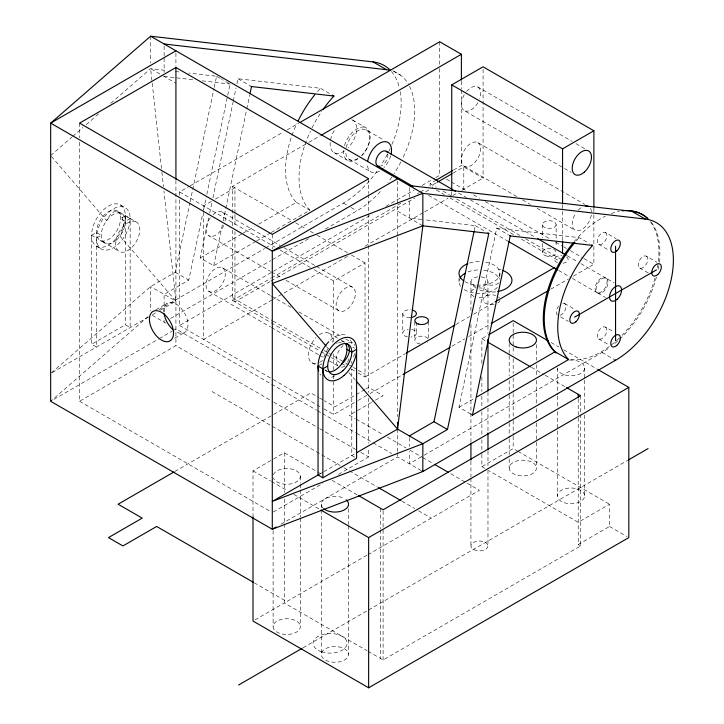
<?xml version="1.0" encoding="UTF-8"?>
<svg xmlns="http://www.w3.org/2000/svg" width="724" height="724" viewBox="0 0 724 724"><rect width="100%" height="100%" fill="white"/><g stroke="black" fill="none" stroke-linecap="round" stroke-linejoin="round"><path stroke-width="0.54" stroke-dasharray="3.62 2.71" d="M148.52 316.976L50.662 373.475L150.628 286.55L175.262 272.333L189.887 202.892M190.104 201.869L213.996 88.518M214.204 87.495L216.576 76.264L188.756 73.052M164.122 311.718L164.122 294.333L188.747 280.116L202.738 213.743M203.598 209.661L205.96 198.421M206.82 194.34L227.481 96.31M227.698 95.287L230.06 84.056L225.852 81.622M255.807 241.409L213.743 265.69L200.258 257.898L209.046 216.159M209.698 213.109L212.051 201.915M212.91 197.842L233.074 102.156M233.291 101.134L236.078 87.903M236.938 83.83L238.006 78.744L320.433 88.274L330.551 94.12M213.743 265.69L222.54 223.951M223.182 220.901L246.567 109.948M246.775 108.926L249.78 94.672M474.22 230.748L475.297 225.635L425.839 219.924M470.781 414.083L458.98 407.268L496.727 228.114L579.164 237.644L589.282 243.49M50.662 155.57L71.839 137.153M72.69 136.411L82.853 127.578M86.246 124.628L99.794 112.844M110.808 103.26L150.628 68.644L167.117 70.545M148.085 316.578L50.662 401.286L158.312 339.14M91.613 235.309L96.428 232.531L101.251 235.309L96.428 238.096L91.613 235.309L91.613 344.271L96.428 347.049L96.428 238.096M130.157 218.621L125.333 215.843L120.519 218.621L125.333 221.408L130.157 218.621L130.157 327.574L125.333 324.795L91.613 344.271M179.543 195.335L179.543 191.969L189.317 186.321M190.294 185.76L283.211 132.112M287.129 129.858L298.867 123.08M232.54 225.743L232.54 186.412L307.845 142.936M308.822 142.366L320.56 135.587M211.453 201.363L203.625 205.878L203.625 210.367M215.372 199.1L234.947 187.797L234.947 213.652M200.258 257.898L242.314 233.617M243.173 233.119L254.332 226.675M258.622 224.205L296.387 202.394A81.767 47.205 -60 0 1 296.885 123.442M256.658 240.911L270.396 232.983M271.256 232.485L309.881 210.186A81.767 47.205 -60 0 1 310.379 131.225M155.841 309.763L167.407 303.084M158.972 309.546L264.595 248.567M265.518 248.033L343.348 203.1A81.767 47.205 -60 0 0 378.353 169.271M152.438 314.714L156.357 312.451M160.266 310.189L175.923 301.148L163.95 191.073M170.611 318.406L270.667 260.64M272.523 259.563L308.659 238.703M325.338 229.074L356.841 210.892A81.767 47.205 -60 0 0 381.485 190.285M179.543 199.824L179.543 325.492L272.459 271.844M273.437 271.283L372.217 214.25M385.91 206.34L414.273 189.969M422.101 185.453L434.816 178.104M435.794 177.543L439.703 175.28L439.703 66.454M159.289 338.57L172.013 331.23M172.991 330.66L175.923 328.968L270.631 383.648M430.074 186.412L430.074 183.634L434.961 180.801M453.559 170.068L461.387 165.552L483.071 178.068L483.071 69.052M232.54 230.241L232.54 300.46L270.676 278.441M271.654 277.871L400.734 203.344M417.359 193.751L419.314 192.62M420.291 192.059L425.178 189.236M436.391 182.756L432.481 185.018L432.481 187.806M453.034 173.154L463.794 166.936L463.794 189.19M270.152 281.518L234.947 301.845L234.947 231.635M271.129 280.957L414.879 197.96M425.631 191.751L430.527 188.928M174.81 338.153L184.439 332.588M79.568 142.347L79.568 401.286L175.923 345.656L272.776 401.576M272.097 299.872L203.625 339.402L203.625 211.489M273.075 299.311L347.402 256.387M365.014 246.223L423.694 212.349M424.671 211.779L448.147 198.231M452.726 195.58L457.93 192.584M461.84 190.322L483.071 178.068M314.153 269.69L333.71 280.984L365.032 262.903L365.032 376.951L356.226 371.864M319.022 365.493L321.909 363.828M174.846 471.46L272.677 414.979M273.654 414.409L310.831 392.951L318.533 397.404M365.032 376.951L405.123 353.801M455.975 324.442L469.668 316.542M473.577 314.279L494.112 302.424M364.787 389.612L334.913 406.861L324.316 400.734M365.756 389.06L368.643 387.385L383.096 395.729L372.498 401.847M323.936 408.852L333.71 414.499L357.185 400.951M358.163 400.39L368.923 394.173M369.901 393.612L403.159 374.408M452.057 346.172L464.772 338.832M468.69 336.579L490.202 324.153M550.846 289.138L568.449 278.975M573.345 276.152L593.879 264.296L593.879 212.684M253.011 517.135L253.011 470.835L272.586 459.532M273.563 458.971L284.333 452.753L316.451 471.297M371.53 402.408L349.375 415.205L355.24 418.59M481.867 363.403L481.867 338.705L487.732 335.312M319.981 473.894L323.176 472.048M323.836 471.668L355.466 453.405M273.256 511.995L322.895 483.333M338.47 474.347L368.643 456.925L368.643 447.875M458.98 407.268L474.428 398.354M281.093 524.158L397.548 456.925L421.16 470.555M421.395 456.781L409.359 463.74L409.359 451.568M424.183 455.179L602.069 352.47A81.767 47.205 -60 0 0 610.097 347.194M481.867 454.319L481.867 466.663L513.18 448.581L517.072 450.826M254.966 619.907L284.333 602.965L367.059 650.722M366.959 555.254L286.74 601.572L254.459 582.938M367.937 554.693L479.451 490.302L450.111 473.369M303.066 647.772L367.575 610.531M368.552 609.97L627.554 460.428M578.223 398.824L578.223 544.548L609.536 526.466L609.536 504.212L578.223 522.294L488.682 470.591M368.036 651.292L383.096 659.98L580.63 545.941L580.63 414.924M336.533 343.339L337.583 342.968M338.615 342.669L341.266 342.226M175.362 71.504L179.48 71.975M164.122 76.427L174.421 77.622M176.484 77.857L195.037 80.002M202.24 80.835L230.06 84.056M421.721 219.444L409.359 218.014L409.359 199.77M311.944 362.724L316.678 365.358M325.203 370.118L328.035 371.702M466.6 91.459A13.629 7.864 -60 0 1 477.84 86.989L572.123 141.424M576.014 143.669L585.734 149.28M464.211 94.853A13.629 7.864 -60 0 0 464.211 110.591L571.136 172.321M392.824 70.735L400.535 75.187M477.84 142.619A13.629 7.864 -60 0 1 473.514 163.733A13.629 7.864 -60 0 1 461.713 156.918A13.629 7.864 -60 0 1 477.84 142.619L584.766 204.349M605.481 232.522A6.815 3.937 -60 0 1 603.318 243.083A6.815 3.937 -60 0 1 597.418 239.671A6.815 3.937 -60 0 1 605.481 232.522L616.079 238.648M646.432 256.169A6.815 3.937 -60 0 1 644.269 266.722A6.815 3.937 -60 0 1 638.369 263.319A6.815 3.937 -60 0 1 646.432 256.169L657.03 262.287M464.211 166.221L516.701 196.53M522.529 199.896L530.312 204.385M537.118 208.313L575.019 230.205M598.667 244.323L609.264 250.45M639.618 267.971L648.288 272.975M352.715 120.112L366.208 127.904A18.733 10.815 -60 0 1 361.719 155.542M346.226 147.542A17.032 9.837 -60 0 1 366.317 129.931L384.227 140.275M446.455 179.181L450.31 181.407M451.269 181.959L466.736 190.883M473.577 194.837L479.442 198.231M485.315 201.616L549.869 238.884M555.733 242.278L562.584 246.223M563.562 246.793L566.494 248.486M570.403 250.739L583.119 258.088M584.096 258.649L593.879 264.296M458.573 193.027L466.401 197.552M470.31 199.806L534.9 237.101M567.2 255.744L576.983 261.4M580.901 263.654L605.364 277.781A8.516 4.914 -60 0 1 602.667 290.976A8.516 4.914 -60 0 1 595.291 286.713A8.516 4.914 -60 0 1 605.364 277.781M606.332 278.342A8.516 4.914 -60 0 1 603.626 291.528A8.516 4.914 -60 0 1 596.25 287.274A8.516 4.914 -60 0 1 606.332 278.342L614.043 282.785M430.074 183.634L436.337 187.245M443.079 191.136L451.749 196.15M456.609 198.955L519.796 235.427M525.624 238.793L562.566 260.124M436.391 190.059L444.219 194.575M450.084 197.969L514.637 235.237M521.488 239.192L558.656 260.649M238.006 78.744L249.816 85.559M496.727 228.114L508.538 234.929M428.527 195.353L507.796 241.119M558.684 270.495L571.408 277.844M572.385 278.405L596.847 292.532M597.816 293.093L605.517 297.537M216.576 76.264L219.951 78.21M220.793 78.699L221.635 79.188M222.476 79.676L223.318 80.156M475.297 225.635L485.415 231.481M349.285 159.434L370.969 171.959M333.981 152.565L347.466 160.357M564.53 303.456L575.128 309.573M605.481 327.103A6.815 3.937 -60 0 1 603.318 337.656A6.815 3.937 -60 0 1 597.418 334.253A6.815 3.937 -60 0 1 605.481 327.103L614.151 332.108M159.904 73.993L150.628 68.644L161.751 170.855M163.28 75.939L175.923 83.242M397.548 211.2L421.16 224.829M560.602 316.931L568.313 321.375M598.667 338.904L609.264 345.022M343.348 203.1L347.565 205.535M350.941 207.48L356.841 210.892M602.069 352.47L613.88 359.285M551.073 342.506L558.847 346.995M563.706 349.801L596.748 368.869M296.387 202.394L309.881 210.186M232.54 186.412L291.672 220.548M295.582 222.811L306.343 229.019M310.261 231.282L316.126 234.667M317.103 235.237L347.42 252.739M351.339 255.002L365.032 262.903M481.867 338.705L486.727 341.52M531.506 367.367L544.158 374.67M545.127 375.231L565.571 387.032M213.019 214.793A13.629 7.864 -60 0 1 222.485 212.159L280.197 245.472M284.107 247.735L315.402 265.808M316.379 266.369L352.57 287.265A13.629 7.864 -60 0 1 348.253 308.37A13.629 7.864 -60 0 1 336.452 301.555A13.629 7.864 -60 0 1 352.57 287.265M179.543 191.969L275.029 247.101M279.917 249.925L310.243 267.428M210.403 217.689A13.629 7.864 -60 0 0 208.856 235.762L270.477 271.337M271.455 271.907L282.215 278.116M286.125 280.369L338.941 310.868M120.401 204.928A23.847 13.765 -60 0 1 112.835 241.87A23.847 13.765 -60 0 1 92.183 229.942A23.847 13.765 -60 0 1 120.401 204.928L125.216 207.707A23.847 13.765 -60 0 1 117.659 244.649A23.847 13.765 -60 0 1 97.007 232.721A23.847 13.765 -60 0 1 125.216 207.707M222.485 267.789A13.629 7.864 -60 0 1 218.168 288.903A13.629 7.864 -60 0 1 206.367 282.089A13.629 7.864 -60 0 1 222.485 267.789L270.414 295.464M271.391 296.026L290.948 307.32M298.777 311.836L341.809 336.687M345.728 338.941L352.57 342.895M116.989 210.829A17.032 9.837 -60 0 1 111.596 237.21A17.032 9.837 -60 0 1 96.844 228.694A17.032 9.837 -60 0 1 116.989 210.829L136.266 221.951A17.032 9.837 -60 0 1 130.863 248.341A17.032 9.837 -60 0 1 116.112 239.825A17.032 9.837 -60 0 1 136.266 221.951M328.977 333.221L337.619 338.208M341.466 340.425L344.343 342.09M352.742 347.131L354.669 348.244M518.049 451.387L609.536 504.212M232.54 297.673L272.115 320.524M273.093 321.085L322.976 349.891M323.954 350.452L327.863 352.715M328.841 353.276L344.488 362.308M345.466 362.878L348.398 364.57M349.384 365.131L352.317 366.833M353.294 367.394L357.204 369.656M358.181 370.217L365.032 374.172M232.54 300.46L270.152 322.18M271.138 322.741L320.035 350.977M321.013 351.538L324.931 353.801M325.909 354.362L340.579 362.833M341.556 363.403L345.466 365.656M351.339 369.05L355.249 371.303M208.856 291.392L270.477 326.967M271.455 327.538L318.406 354.642M319.384 355.203L323.293 357.466M329.167 360.851L337.963 365.937M175.262 272.333L188.747 280.116M609.536 526.466L626.884 536.484M99.957 240.332L104.772 243.11M481.867 466.663L484.781 468.347M96.554 246.232L101.369 249.011M578.223 544.548L580.63 545.941M319.501 397.956L323.357 400.182M356.217 419.151L383.602 434.97M387.512 437.224L406.101 447.957M410.01 450.21L421.748 456.989M422.726 457.55L433.486 463.767M179.543 325.492L272.097 378.923M273.075 379.494L322.949 408.291M152.321 315.338L165.941 323.203M271.609 384.209L316.515 410.137M317.492 410.698L321.393 412.952M322.37 413.522L355.565 432.681M356.543 433.251L372.163 442.264M373.141 442.835L391.693 453.541M273.753 402.137L318.75 428.119M319.727 428.68L355.927 449.577M360.814 452.4L368.643 456.925M354.669 457.197L351.783 455.532L351.783 369.041M212.06 391.557L340.262 465.577M343.9 467.677L377.448 487.044M401.92 501.171L414.635 508.519M418.553 510.773L431.278 518.122M317.42 471.858L321.311 474.102M332.017 480.284L357.33 494.899M253.011 470.835L270.505 480.926M271.473 481.487L287.021 490.465M293.826 494.392L320.062 509.542M79.568 401.286L270.324 511.425M103.26 241.843L119.225 251.454M326.786 346.859L328.253 348.57M348.941 372.616L355.575 380.317M51.395 156.42L106.627 220.621C118.184 197.851 128.926 222.802 119.958 236.105L175.923 301.148L150.628 286.55L150.628 311.03M161.877 171.977L163.461 186.584M593.879 208.195L593.879 211.562M584.621 367.91L584.621 379.141M584.621 380.263L584.621 410.562M584.621 415.051L584.621 495.868A13.629 7.864 0 0 1 564.186 502.682A13.629 7.864 0 0 1 564.186 489.053A13.629 7.864 0 0 1 584.621 495.868M580.63 395.729L580.63 413.802M562.566 205.055L562.566 239.897M557.371 367.91L557.371 394.852M557.371 395.974L557.371 407.196M557.371 411.685L557.371 429.649M557.371 430.771L557.371 495.868M556.132 224.657A6.815 3.937 0 0 1 545.905 228.069A6.815 3.937 0 0 1 545.905 221.254A6.815 3.937 0 0 1 556.132 224.657L556.132 246.911M542.502 224.657L542.502 238.006M542.502 243.572L542.502 252.477M536.448 344.588L536.448 360.299M536.448 364.787L536.448 376.018M536.448 380.507L536.448 404.073M536.448 408.562L536.448 422.038M536.448 423.16L536.448 441.115M536.448 442.237L536.448 468.057A13.629 7.864 0 0 1 516.004 474.863A13.629 7.864 0 0 1 516.004 461.242A13.629 7.864 0 0 1 536.448 468.057M513.18 322.868L513.18 334.099M513.18 335.221L513.18 346.443M513.18 347.565L513.18 354.298M513.18 358.787L513.18 373.376M513.18 377.865L513.18 392.462M513.18 393.584L513.18 419.395M513.18 420.517L513.18 435.115M513.18 436.237L513.18 448.581M509.189 343.466L509.189 354.688M509.189 355.81L509.189 376.018M509.189 380.507L509.189 393.974M509.189 395.096L509.189 422.038M509.189 423.16L509.189 437.748M509.189 438.871L509.189 454.582M509.189 459.07L509.189 468.057M499.895 273.337L499.895 276.468M487.976 281.681L487.976 333.493M487.976 392.254L487.976 403.549M487.976 408.074L487.976 431.803M487.976 451.016L487.976 465.704M487.976 470.229L487.976 545.941A8.516 4.914 0 0 1 475.197 550.195A8.516 4.914 0 0 1 475.197 541.679A8.516 4.914 0 0 1 487.976 545.941M481.867 376.869L481.867 391.458M481.867 395.947L481.867 407.178M481.867 411.666L481.867 435.233M481.867 439.721L481.867 453.197M470.935 281.681L470.935 310.886M470.935 324.452L470.935 441.975M470.935 461.188L470.935 477.007M470.935 478.139L470.935 545.941M461.387 81.26L461.387 89.124M461.387 90.247L461.387 165.552M459.016 278.55L459.016 281.681M451.749 191.652L451.749 195.018M439.703 41.766L439.703 65.332M428.454 321.709L428.454 337.936M416.409 322.325L416.409 333.14M414.825 321.709L414.825 340.099M409.359 187.597L409.359 197.733M409.359 437.658L409.359 446.355M402.779 313.673L402.779 333.14M397.548 180.991L397.548 236.042M397.548 237.164L397.548 416.689M397.548 429.106L397.548 451.36M397.548 452.473L397.548 456.925M383.096 510.909L383.096 659.98M380.688 508.384L380.688 528.71M380.688 529.841L380.688 658.596M368.643 178.756L368.643 193.453M368.643 194.584L368.643 212.684M368.643 213.815L368.643 392.471M368.643 398.128L368.643 443.35M351.783 361.176L351.783 363.43M348.543 508.728L348.543 524.538M348.543 525.669L348.543 654.424A13.629 7.864 0 0 1 328.108 661.238A13.629 7.864 0 0 1 328.108 647.609A13.629 7.864 0 0 1 348.543 654.424M333.71 280.984L333.71 341.574M333.71 353.918L333.71 369.62M333.71 375.231L333.71 414.499M321.293 504.212L321.293 508.728M321.293 509.859L321.293 654.424M300.36 476.392L300.36 483.17M300.36 484.302L300.36 488.818M300.36 489.949L300.36 517.054M300.36 518.185L300.36 626.604A13.629 7.864 0 0 1 279.926 633.419A13.629 7.864 0 0 1 279.926 619.789A13.629 7.864 0 0 1 300.36 626.604M284.333 452.753L284.333 492.284M284.333 499.053L284.333 522.773M284.333 523.904L284.333 602.965M273.111 530.611L273.111 626.604M272.287 234.386L272.287 249.092M234.947 214.775L234.947 227.137M175.923 53.042L175.923 66.463M175.923 180.566L175.923 345.656M164.122 46.019L164.122 56.155M164.122 58.182L164.122 72.373M164.122 320.415L164.122 322.153M150.628 36.2L150.628 63.051M125.333 215.843L125.333 324.795M79.568 123.125L79.568 137.822M341.511 340.868A17.032 9.837 -60 0 1 344.271 342.144M327.103 371.412A17.032 9.837 -60 0 1 324.832 369.747M323.854 357.213A17.032 9.837 -60 0 1 328.325 348.479M391.394 71.468A81.767 47.205 -60 0 1 399.431 87.74M400.245 91.64A81.767 47.205 -60 0 1 391.928 144.492M390.136 148.538A81.767 47.205 -60 0 1 381.05 165.181M317.592 91.441A81.767 47.205 -60 0 1 320.433 88.274M393.883 71.486A81.767 47.205 -60 0 1 408.535 84.391M409.576 86.328A81.767 47.205 -60 0 1 402.68 158.348M400.879 161.95A81.767 47.205 -60 0 1 394.01 173.796M391.838 177.054A81.767 47.205 -60 0 1 387.847 182.575M311.981 127.904A81.767 47.205 -60 0 1 321.836 111.206M351.701 119.641A18.733 10.815 -60 0 1 348.226 147.75M344.543 150.891A18.733 10.815 -60 0 1 331.076 149.189A18.733 10.815 -60 0 1 334.995 129.288M344.515 145.615A18.733 10.815 -60 0 1 366.208 127.904M358.027 158.683A18.733 10.815 -60 0 1 343.647 150.375M651.419 222.431A81.767 47.205 -60 0 1 659.265 262.441M658.804 265.808A81.767 47.205 -60 0 1 657.79 271.373M656.442 277.021A81.767 47.205 -60 0 1 613.273 344.742M576.313 240.821A81.767 47.205 -60 0 1 579.164 237.644M562.892 303.157A6.815 3.937 -60 0 1 565.752 308.225A6.815 3.937 -60 0 1 560.24 315.338M557.38 315.021A6.815 3.937 -60 0 1 558.485 306.225M319.384 334.741A17.032 9.837 -60 0 1 332.461 342.289M322.651 360.38A17.032 9.837 -60 0 1 319.384 362.443M316.026 363.457A17.032 9.837 -60 0 1 308.415 354.923A17.032 9.837 -60 0 1 316.026 337.592M163.932 312.162A17.032 9.837 60 0 1 175.561 303.727A17.032 9.837 60 0 1 187.969 325.212A17.032 9.837 60 0 1 174.846 331.067M566.593 256.911A6.815 3.937 0 0 1 562.756 263.283M557.498 262.667A6.815 3.937 0 0 1 554.964 258.07A6.815 3.937 0 0 1 562.059 255.518M348.407 342.47A13.629 7.864 -60 0 1 354.715 345.429M354.715 353.62A13.629 7.864 -60 0 1 352.57 358.633M344.896 366.281A13.629 7.864 -60 0 1 341.33 367.14M337.692 365.439A13.629 7.864 -60 0 1 343.104 345.529M222.485 212.159A13.629 7.864 -60 0 1 224.938 221.671M223.734 225.39A13.629 7.864 -60 0 1 208.856 235.762M590.395 208.349A13.629 7.864 -60 0 1 591.436 211.861M591.309 214.956A13.629 7.864 -60 0 1 576.919 230.802A13.629 7.864 -60 0 1 575.761 213.263M578.286 210.105A13.629 7.864 -60 0 1 581.834 207.272M477.84 86.989A13.629 7.864 -60 0 1 479.587 98.962M477.84 102.727A13.629 7.864 -60 0 1 464.211 110.591M427.594 342A6.815 3.937 0 0 1 427.251 342.325M420.246 343.945A6.815 3.937 0 0 1 414.834 339.954A6.815 3.937 0 0 1 420.707 336.198A6.815 3.937 0 0 1 428.128 338.904M411.666 329.393A6.815 3.937 0 0 1 416.4 333.339A6.815 3.937 0 0 1 410.988 336.995M407.531 336.886A6.815 3.937 0 0 1 402.788 332.94A6.815 3.937 0 0 1 408.2 329.293M410.3 317.583A6.815 3.937 0 0 1 402.788 313.465A6.815 3.937 0 0 1 410.988 309.818M478.573 287.917A8.516 4.914 0 0 1 487.931 293.311A8.516 4.914 0 0 1 476.872 297.492M473.994 296.587A8.516 4.914 0 0 1 476.075 288.297M499.967 300.27A8.516 4.914 0 0 1 497.524 303.238M494.085 304.451A8.516 4.914 0 0 1 483.026 299.274A8.516 4.914 0 0 1 495.632 295.464M498.519 296.976A8.516 4.914 0 0 1 499.316 297.808M485.659 262.088A20.444 11.801 0 0 1 496.917 279.473A20.444 11.801 0 0 1 464.998 281.681M469.532 263.02A20.444 11.801 0 0 1 481.569 261.599M495.687 291.844A20.444 11.801 0 0 1 478.401 289.347M475.985 287.971A20.444 11.801 0 0 1 472.338 284.396M498.619 269.228A20.444 11.801 0 0 1 501.216 269.907M497.325 287.41A20.444 11.801 0 0 1 463.758 289.238M460.699 286.369A20.444 11.801 0 0 1 459.45 279.265M467.876 271.962A20.444 11.801 0 0 1 479.451 269.88M483.641 270.133A20.444 11.801 0 0 1 499.46 279.265M481.198 276.867A8.516 4.914 0 0 1 487.867 282.441A8.516 4.914 0 0 1 478.573 286.568M476.075 286.197A8.516 4.914 0 0 1 470.98 281.183A8.516 4.914 0 0 1 477.713 276.867M498.782 282.84A8.516 4.914 0 0 1 486.727 284.36M498.555 277.536A8.516 4.914 0 0 1 499.533 278.659M390.679 155.859A17.032 9.837 -60 0 1 383.919 167.579M379.485 171.108A17.032 9.837 -60 0 1 367.439 164.158M366.317 129.931A17.032 9.837 -60 0 1 361.113 156.14M357.801 158.592A17.032 9.837 -60 0 1 345.755 151.642M350.597 340.09A23.847 13.765 -60 0 1 351.71 344.868M349.031 358.823A23.847 13.765 -60 0 1 345.991 364.606M334.913 375.783A23.847 13.765 -60 0 1 328.714 378M320.804 375.113A23.847 13.765 -60 0 1 319.936 373.901M330.28 340.271A23.847 13.765 -60 0 1 346.841 335.664M387.811 153.913A8.516 4.914 -60 0 1 380.797 166.067M650.297 221.671A81.767 47.205 -60 0 1 657.021 269.844M654.985 278.269A81.767 47.205 -60 0 1 622.088 335.257M618.975 338.334A81.767 47.205 -60 0 1 569.851 359.366M574.123 241.689A81.767 47.205 -60 0 1 605.237 216.186M611.373 213.535A81.767 47.205 -60 0 1 619.364 211.272M323.004 508.031A13.629 7.864 0 0 1 326.714 497.931A13.629 7.864 0 0 1 344.552 498.646M273.401 474.781A13.629 7.864 0 0 1 294.342 469.867A13.629 7.864 0 0 1 294.342 482.926A13.629 7.864 0 0 1 273.401 478.012M569.589 360.09A13.629 7.864 0 0 1 584.549 367.104A13.629 7.864 0 0 1 572.403 375.738A13.629 7.864 0 0 1 557.444 368.724M116.41 239.997A17.032 9.837 -60 0 0 121.813 213.607A17.032 9.837 -60 0 0 101.659 231.481A17.032 9.837 -60 0 0 116.41 239.997M545.905 255.88A6.815 3.937 0 0 0 556.132 252.477A6.815 3.937 0 0 0 545.905 249.065A6.815 3.937 0 0 0 545.905 255.88M321.583 651.808A17.032 9.837 0 0 0 347.131 643.292A17.032 9.837 0 0 0 321.583 634.776A17.032 9.837 0 0 0 321.583 651.808"/><path stroke-width="1.09" d="M356.443 452.835L397.548 429.106L422.843 225.807L422.843 193.362L150.628 36.2L50.662 123.125L50.662 401.286L272.287 529.244L422.843 471.523L615.563 360.262A81.767 47.205 -60 0 0 671.275 279.156A81.767 47.205 -60 0 0 645.31 219.082L631.826 211.29L409.359 185.57M249.997 93.658L251.499 86.536L250.658 86.047M409.359 435.92L433.984 421.703L474.003 231.761M319.257 474.311L272.287 501.424L422.843 443.712L447.468 429.495L488.791 233.427L487.949 232.938M471.623 414.571L472.464 415.06L510.221 235.906L509.379 235.418M341.574 364.054C346.769 359.43 353.285 349.439 346.706 343.466M175.923 50.807L50.662 123.125L272.287 251.083L422.843 193.362L645.31 219.082M175.923 67.495L79.568 123.125L272.287 234.386L368.643 178.756L175.923 67.495L175.923 179.434M299.845 122.519L439.703 41.766L461.387 54.282L461.387 80.129M321.537 135.026L461.387 54.282M451.749 189.407L451.749 84.88L483.071 66.798L593.879 130.773L593.879 207.073M397.548 178.756L272.287 251.083L272.287 529.244L276.197 526.981M435.948 180.24L452.581 170.638M437.377 182.195L452.057 173.724M451.749 84.88L562.566 148.854L593.879 130.773M346.959 349.357L351.783 352.145L356.597 349.357L356.597 458.31L322.868 477.786L318.053 474.998L318.053 366.045L322.868 368.833L327.691 366.045M173.869 472.021L118.112 504.212L142.203 518.122L108.473 537.597L122.926 545.941L156.655 526.466L253.481 582.368M406.101 353.24L454.998 325.013M495.089 301.863L554.738 267.418M403.159 374.408L450.102 347.303M491.18 323.592L548.892 290.27M488.718 334.75L513.18 320.623L548.159 340.823M574.612 317.148L656.514 269.862M477.007 396.861L555.109 351.764A81.767 47.205 -60 0 1 574.901 242.468M472.464 415.06L568.602 359.557A81.767 47.205 -60 0 1 592.648 245.436L591.807 244.947M321.031 510.103L368.643 537.588L628.812 387.385L628.812 537.597L368.643 687.8L253.011 621.038L253.011 517.135M238.558 685.022L302.089 648.342M628.532 459.867L648.08 448.581M488.791 233.427L422.843 225.807L272.287 283.518L326.044 346M150.628 36.2L373.095 61.92A81.767 47.205 -60 0 1 390.01 69.984M164.122 43.992L386.589 69.712A81.767 47.205 -60 0 1 390.299 70.364M251.499 86.536L333.927 96.066A81.767 47.205 -60 0 0 322.877 109.713M510.221 235.906L592.648 245.436M373.095 61.92L386.589 69.712M332.244 95.088L333.927 96.066M386.154 151.216L455.631 191.335M537.841 238.793L566.222 255.183M377.629 165.968L412.861 186.312M508.773 241.68L557.706 269.934M422.002 225.318L422.843 225.807M614.721 359.774L615.563 360.262M597.716 369.43L628.812 387.385M555.109 351.764L568.602 359.557M487.704 342.081L530.529 366.806M566.539 387.593L580.63 395.729L383.096 509.777L358.299 495.46M433.984 421.703L447.468 429.495M356.308 381.177L397.548 429.106L422.843 443.712L422.843 471.523L422.002 471.043M434.463 464.328L448.156 472.238M378.426 487.614L400.942 500.61M615.563 246.214L615.563 340.787M578.223 394.336L578.223 397.702M562.566 148.854L562.566 203.933M562.566 241.02L562.566 253.382M487.976 339.14L487.976 391.123M487.976 432.934L487.976 449.885M470.935 443.106L470.935 460.057M397.548 422.327L397.548 429.106M368.643 537.588L368.643 687.8M322.868 368.833L322.868 477.786M318.705 371.032A23.847 13.765 -60 0 1 328.714 341.791M345.62 343.746A17.032 9.837 -60 0 1 343.303 361.457A17.032 9.837 -60 0 1 329.058 371.846M298.08 120.944A81.767 47.205 -60 0 1 314.786 94.781M631.826 211.29A81.767 47.205 -60 0 1 648.025 218.666M172.611 329.302A17.032 9.837 60 0 1 164.086 313.537M585.381 206.005A13.629 7.864 -60 0 1 588.648 206.593M412.3 310.062A6.815 3.937 0 0 1 416.372 314.062A6.815 3.937 0 0 1 410.988 317.519M463.758 280.894A20.444 11.801 0 0 1 467.876 263.608M459.975 278.097A20.444 11.801 0 0 1 464.998 273.337M502.655 270.405A20.444 11.801 0 0 1 511.759 281.871A20.444 11.801 0 0 1 497.705 291.537M367.638 161.506A17.032 9.837 -60 0 1 382.236 142.076A17.032 9.837 -60 0 1 391.06 154.348M382.797 168.665A17.032 9.837 -60 0 1 381.675 169.615M379.675 166.339A8.516 4.914 -60 0 1 377.421 156.511A8.516 4.914 -60 0 1 387.24 152.312M622.278 210.811A81.767 47.205 -60 0 1 647.392 218.431M556.086 353.041A81.767 47.205 -60 0 1 573.399 242.558M346.144 499.75A13.629 7.864 0 0 1 342.642 510.691A13.629 7.864 0 0 1 323.691 508.673M344.099 375.385A23.847 13.765 -60 0 0 351.656 338.443A23.847 13.765 -60 0 0 323.447 363.457A23.847 13.765 -60 0 0 344.099 375.385M342.85 370.733A17.032 9.837 -60 0 0 348.253 344.343A17.032 9.837 -60 0 0 328.099 362.208A17.032 9.837 -60 0 0 342.85 370.733M617.12 299.32A8.516 4.914 -60 0 0 619.816 286.125A8.516 4.914 -60 0 0 609.744 295.057A8.516 4.914 -60 0 0 617.12 299.32M657.763 274.514A6.815 3.937 -60 0 0 659.917 263.961A6.815 3.937 -60 0 0 651.862 271.102A6.815 3.937 -60 0 0 657.763 274.514M616.812 345.448A6.815 3.937 -60 0 0 618.966 334.886A6.815 3.937 -60 0 0 610.911 342.036A6.815 3.937 -60 0 0 616.812 345.448M575.861 321.8A6.815 3.937 -60 0 0 578.014 311.248A6.815 3.937 -60 0 0 569.96 318.397A6.815 3.937 -60 0 0 575.861 321.8M616.812 250.866A6.815 3.937 -60 0 0 618.966 240.314A6.815 3.937 -60 0 0 610.911 247.463A6.815 3.937 -60 0 0 616.812 250.866M149.578 321.51A17.032 9.837 60 0 0 169.063 341.366A17.032 9.837 60 0 0 165.778 315.682A17.032 9.837 60 0 0 149.578 321.51M584.331 172.077A13.629 7.864 -60 0 0 588.648 150.963A13.629 7.864 -60 0 0 572.53 165.262A13.629 7.864 -60 0 0 584.331 172.077M418.237 324.026A6.815 3.937 0 0 0 428.454 320.623A6.815 3.937 0 0 0 418.237 317.221A6.815 3.937 0 0 0 418.237 324.026M516.004 346.914A13.629 7.864 0 0 0 536.448 340.099A13.629 7.864 0 0 0 516.004 333.284A13.629 7.864 0 0 0 516.004 346.914"/></g></svg>
